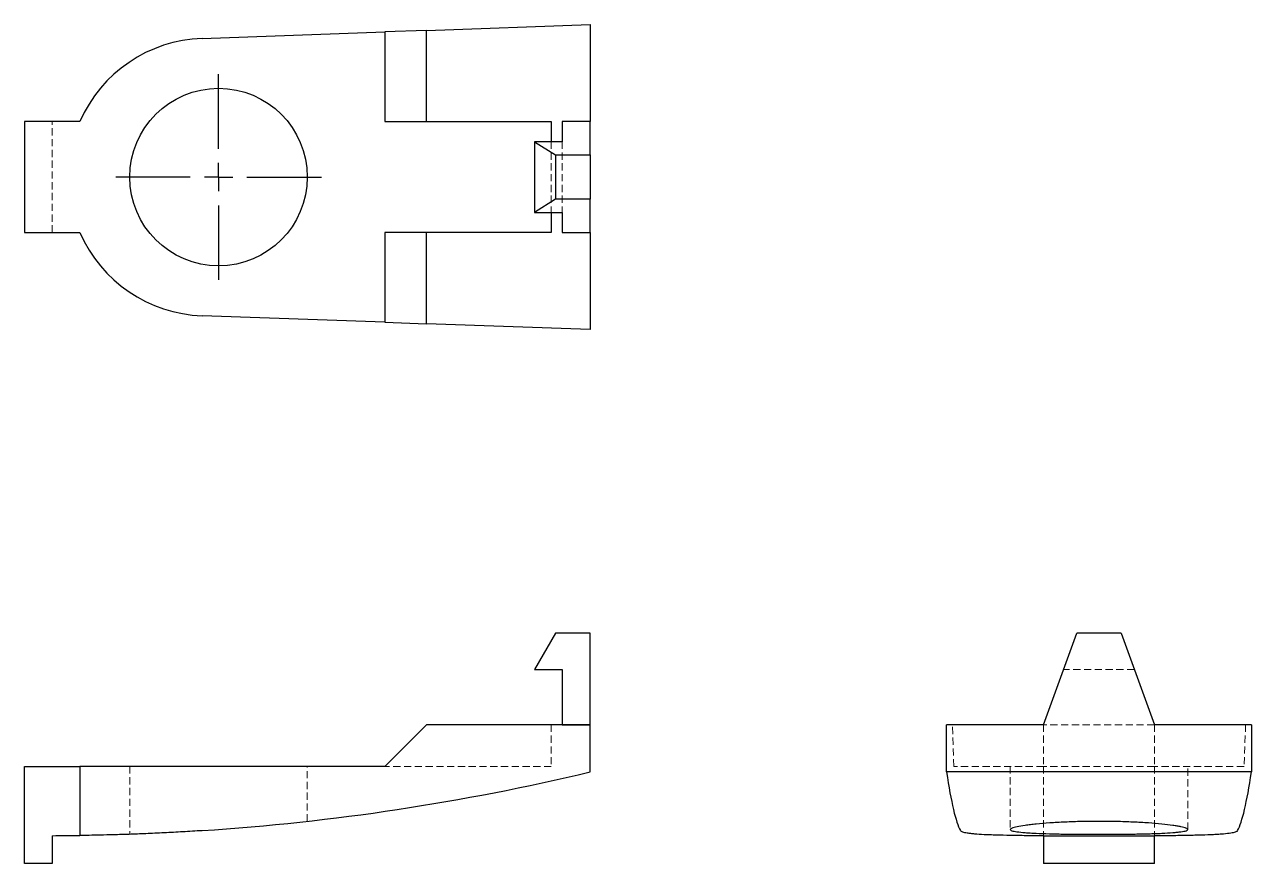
# Model space of a CAD drawing. Header units: millimetres. Extents: x 33 to 250, y 37 to 185.
import ezdxf

# ---------------------------------------------------------------- set-up
doc = ezdxf.new("R2010")
doc.units = ezdxf.units.MM
doc.linetypes.add('HIDDEN', pattern=[1.905, 1.27, -0.635])
doc.layers.add('10', color=7, linetype='Continuous')

# ---------------------------------------------------------------- blocks, each defined once
blk = doc.blocks.new('SW_CENTERMARKSYMBOL_0')
at = {"layer": '10', "color": 0}
for p, q in [((0, 5), (0, 18.19)), ((0, 0), (0, 2.5)), ((-5, 0), (-18.19, 0)), ((0, 0), (-2.5, 0)), ((0, 0), (0, -2.5)), ((0, 0), (2.5, 0)), ((5, 0), (18.19, 0)), ((0, -5), (0, -18.19))]:
    blk.add_line(p, q, dxfattribs=at)

msp = doc.modelspace()

# ---------------------------------------------------------------- linework, layer by layer
at = {"color": 7, "linetype": 'Continuous', "lineweight": 25}
for p, q in [((104.08, 183.93), (133, 184.96)), ((133, 184.96), (133, 167.8)), ((64.41, 182.51), (96.73, 183.66)), ((104.08, 183.93), (96.73, 183.66)), ((96.73, 183.66), (96.73, 167.8)), ((104.08, 167.8), (104.08, 183.93)), ((33, 167.8), (33, 148.2)), ((42.8, 167.8), (33, 167.8)), ((96.73, 167.8), (104.08, 167.8)), ((104.08, 167.8), (126.14, 167.8)), ((126.14, 167.8), (126.14, 164.24)), ((128.1, 167.8), (128.1, 164.24)), ((133, 167.8), (128.1, 167.8)), ((133, 161.92), (133, 167.8)), ((128.1, 164.24), (123.2, 164.24)), ((123.2, 164.24), (126.87, 161.92)), ((123.2, 164.24), (123.2, 151.76)), ((126.87, 161.92), (133, 161.92)), ((126.87, 161.92), (126.87, 154.08)), ((133, 161.92), (133, 154.08)), ((126.87, 154.08), (123.2, 151.76)), ((133, 154.08), (126.87, 154.08)), ((133, 148.2), (133, 154.08)), ((123.2, 151.76), (128.1, 151.76)), ((126.14, 151.76), (126.14, 148.2)), ((128.1, 151.76), (128.1, 148.2)), ((33, 148.2), (42.8, 148.2)), ((96.73, 148.2), (96.73, 132.34)), ((104.08, 148.2), (96.73, 148.2)), ((104.08, 132.07), (104.08, 148.2)), ((126.14, 148.2), (104.08, 148.2)), ((128.1, 148.2), (133, 148.2)), ((133, 148.2), (133, 131.04)), ((96.73, 132.34), (64.41, 133.49)), ((96.73, 132.34), (104.08, 132.07)), ((133, 131.04), (104.08, 132.07)), ((126.87, 77.34), (123.2, 70.97)), ((133, 77.34), (126.87, 77.34)), ((133, 61.18), (133, 77.34)), ((213.2, 61.18), (219.08, 77.34)), ((226.92, 77.34), (219.08, 77.34)), ((226.92, 77.34), (232.8, 61.18)), ((123.2, 70.97), (128.1, 70.97)), ((128.1, 70.97), (128.1, 61.18)), ((96.73, 53.82), (104.08, 61.17)), ((133, 61.17), (104.08, 61.17)), ((128.1, 61.18), (133, 61.18)), ((128.1, 61.17), (128.1, 61.18)), ((133, 61.18), (133, 61.17)), ((133, 52.83), (133, 61.17)), ((196.04, 52.83), (196.04, 61.17)), ((213.2, 61.17), (196.04, 61.17)), ((213.2, 61.18), (213.2, 61.17)), ((232.8, 61.17), (232.8, 61.18)), ((249.96, 61.17), (232.8, 61.17)), ((249.96, 61.17), (249.96, 52.83)), ((33, 36.66), (33, 53.82)), ((33, 53.82), (42.8, 53.82)), ((42.8, 53.82), (42.8, 41.6)), ((64.41, 53.82), (42.8, 53.82)), ((96.73, 53.82), (64.41, 53.82)), ((249.96, 52.83), (196.04, 52.83)), ((37.9, 41.56), (37.9, 36.66)), ((213.2, 41.6), (213.2, 41.56)), ((213.2, 41.56), (232.8, 41.56)), ((213.2, 41.56), (213.2, 36.66)), ((232.8, 41.56), (232.8, 41.6)), ((232.8, 36.66), (232.8, 41.56)), ((37.9, 36.66), (33, 36.66)), ((232.8, 36.66), (213.2, 36.66))]:
    msp.add_line(p, q, dxfattribs=at)
at = {"color": 7, "linetype": 'HIDDEN', "lineweight": 18}
for p, q in [((37.9, 148.2), (37.9, 167.8)), ((126.14, 164.24), (126.14, 151.76)), ((128.1, 164.24), (128.1, 151.76)), ((229.24, 70.97), (216.76, 70.97)), ((126.14, 61.17), (126.14, 53.82)), ((197.34, 53.82), (197.07, 61.17)), ((232.8, 61.17), (213.2, 61.17)), ((213.2, 61.17), (213.2, 53.82)), ((232.8, 61.17), (232.8, 53.82)), ((248.93, 61.17), (248.66, 53.82)), ((51.63, 53.82), (51.63, 41.81)), ((83, 44.1), (83, 53.82)), ((126.14, 53.82), (96.73, 53.82)), ((213.2, 53.82), (197.34, 53.82)), ((207.31, 53.82), (207.31, 42.65)), ((232.8, 53.82), (213.2, 53.82)), ((213.2, 53.82), (213.2, 41.6)), ((248.66, 53.82), (232.8, 53.82)), ((232.8, 53.82), (232.8, 41.6)), ((238.69, 42.65), (238.69, 53.82))]:
    msp.add_line(p, q, dxfattribs=at)
at = {"color": 7, "linetype": 'Continuous', "lineweight": 25}
msp.add_circle((67.31, 158), 15.69, dxfattribs=at)
for centre, radius, start, end in [((65.28, 158), 24.53, 92.0465, 156.4378), ((65.28, 158), 24.53, 203.5622, 267.9535), ((37.32, 453.33), 411.76, 273.7718, 283.4361), ((37.32, 453.33), 411.76, 270.0807, 270.7628)]:
    msp.add_arc(centre, radius, start, end, dxfattribs=at)
for centre, start_param, end_param in [((199.46, 453.33), 2.907088, 3.075762), ((246.54, 453.33), 3.207423, 3.376098)]:
    msp.add_ellipse(centre, major_axis=(0, 411.76), ratio=0.035733, start_param=start_param, end_param=end_param, dxfattribs=at)
for points, knots in [([(223, 41.81), (221.96, 41.81), (220.94, 41.81), (219.41, 41.82), (218.91, 41.83), (217.93, 41.84), (217.45, 41.85), (216.5, 41.86), (216.04, 41.87), (215.13, 41.89), (214.68, 41.9), (213.4, 41.93), (212.61, 41.96), (211.53, 42.01), (211.18, 42.03), (210.53, 42.07), (210.22, 42.09), (209.37, 42.16), (208.89, 42.21), (208.3, 42.29), (208.13, 42.32), (207.83, 42.38), (207.71, 42.41), (207.51, 42.48), (207.44, 42.51), (207.34, 42.58), (207.31, 42.62), (207.32, 42.73), (207.42, 42.81), (207.72, 42.93), (207.84, 42.97), (208.14, 43.06), (208.32, 43.1), (208.91, 43.22), (209.39, 43.3), (210.25, 43.42), (210.55, 43.46), (211.21, 43.54), (211.55, 43.58), (212.64, 43.69), (213.43, 43.76), (214.72, 43.85), (215.16, 43.87), (216.07, 43.93), (216.99, 43.97), (217.95, 44.01), (218.94, 44.04), (219.44, 44.06), (220.96, 44.09), (221.98, 44.1), (223.52, 44.1), (224.03, 44.1), (225.06, 44.09), (225.58, 44.08), (227.08, 44.05), (228.06, 44.01), (229.49, 43.95), (229.96, 43.92), (230.87, 43.87), (231.3, 43.84), (232.58, 43.76), (233.37, 43.69), (234.83, 43.54), (235.48, 43.46), (236.33, 43.34), (236.59, 43.3), (237.08, 43.22), (237.3, 43.18), (237.89, 43.05), (238.18, 42.97), (238.48, 42.85), (238.56, 42.81), (238.66, 42.73), (238.69, 42.69), (238.69, 42.58), (238.59, 42.51), (238.29, 42.41), (238.16, 42.38), (237.87, 42.32), (237.52, 42.26), (237.09, 42.21), (236.6, 42.16), (236.34, 42.13), (235.48, 42.07), (234.83, 42.03), (233.74, 41.98), (233.36, 41.96), (232.56, 41.93), (232.15, 41.92), (230.87, 41.89), (229.96, 41.87), (228.54, 41.85), (228.05, 41.84), (227.06, 41.83), (226.56, 41.82), (225.06, 41.81), (224.04, 41.81), (223, 41.81)], [0, 0, 0, 0, 0.03125, 0.03125, 0.046875, 0.046875, 0.0625, 0.0625, 0.078125, 0.078125, 0.09375, 0.09375, 0.125, 0.125, 0.140625, 0.140625, 0.15625, 0.15625, 0.1875, 0.1875, 0.203125, 0.203125, 0.21875, 0.21875, 0.234375, 0.234375, 0.25, 0.25, 0.28125, 0.28125, 0.296875, 0.296875, 0.3125, 0.3125, 0.34375, 0.34375, 0.359375, 0.359375, 0.375, 0.375, 0.40625, 0.40625, 0.421875, 0.421875, 0.4375, 0.453125, 0.453125, 0.46875, 0.46875, 0.5, 0.5, 0.515625, 0.515625, 0.53125, 0.53125, 0.5625, 0.5625, 0.578125, 0.578125, 0.59375, 0.59375, 0.625, 0.625, 0.65625, 0.65625, 0.671875, 0.671875, 0.6875, 0.6875, 0.71875, 0.71875, 0.734375, 0.734375, 0.75, 0.75, 0.78125, 0.78125, 0.796875, 0.796875, 0.8125, 0.828125, 0.828125, 0.84375, 0.84375, 0.875, 0.875, 0.890625, 0.890625, 0.90625, 0.90625, 0.9375, 0.9375, 0.953125, 0.953125, 0.96875, 0.96875, 1, 1, 1, 1]), ([(64.41, 42.45), (63.25, 42.38), (62.11, 42.31), (59.87, 42.18), (58.76, 42.12), (57.12, 42.04), (56.58, 42.01), (55.51, 41.96), (54.98, 41.94), (53.44, 41.88), (52.45, 41.84), (51.03, 41.79), (50.57, 41.77), (49.66, 41.75), (49.22, 41.73), (47.94, 41.7), (47.15, 41.68), (45.69, 41.65), (45.02, 41.63), (44.11, 41.62), (43.82, 41.61), (43.29, 41.6), (43.04, 41.6), (42.8, 41.6)], [0, 0, 0, 0, 0.125, 0.125, 0.25, 0.25, 0.3125, 0.3125, 0.375, 0.375, 0.5, 0.5, 0.5625, 0.5625, 0.625, 0.625, 0.75, 0.75, 0.875, 0.875, 0.9375, 0.9375, 1, 1, 1, 1]), ([(198.49, 42.45), (198.53, 42.38), (198.65, 42.31), (199.05, 42.18), (199.33, 42.12), (199.87, 42.04), (200.07, 42.01), (200.5, 41.96), (200.74, 41.94), (201.49, 41.88), (202.07, 41.84), (203.03, 41.79), (203.37, 41.77), (204.08, 41.75), (204.46, 41.73), (205.62, 41.7), (206.45, 41.68), (208.21, 41.65), (209.14, 41.63), (210.61, 41.62), (211.12, 41.61), (212.14, 41.6), (212.66, 41.6), (213.2, 41.6)], [0, 0, 0, 0, 0.125, 0.125, 0.25, 0.25, 0.3125, 0.3125, 0.375, 0.375, 0.5, 0.5, 0.5625, 0.5625, 0.625, 0.625, 0.75, 0.75, 0.875, 0.875, 0.9375, 0.9375, 1, 1, 1, 1]), ([(232.8, 41.6), (233.87, 41.6), (234.88, 41.61), (236.83, 41.63), (237.76, 41.64), (239.09, 41.67), (239.52, 41.68), (240.36, 41.7), (240.76, 41.71), (241.92, 41.74), (242.62, 41.77), (243.59, 41.82), (243.9, 41.84), (244.48, 41.88), (244.75, 41.9), (245.52, 41.96), (245.95, 42.01), (246.66, 42.12), (246.94, 42.17), (247.24, 42.27), (247.33, 42.31), (247.45, 42.38), (247.49, 42.41), (247.51, 42.45)], [0, 0, 0, 0, 0.125, 0.125, 0.25, 0.25, 0.3125, 0.3125, 0.375, 0.375, 0.5, 0.5, 0.5625, 0.5625, 0.625, 0.625, 0.75, 0.75, 0.875, 0.875, 0.9375, 0.9375, 1, 1, 1, 1])]:
    msp.add_open_spline(points, degree=3, knots=knots, dxfattribs=at)

# ---------------------------------------------------------------- block references
at = {"layer": '10'}
msp.add_blockref('SW_CENTERMARKSYMBOL_0', (67.31, 158), dxfattribs=at)

doc.saveas('drawing.dxf')
